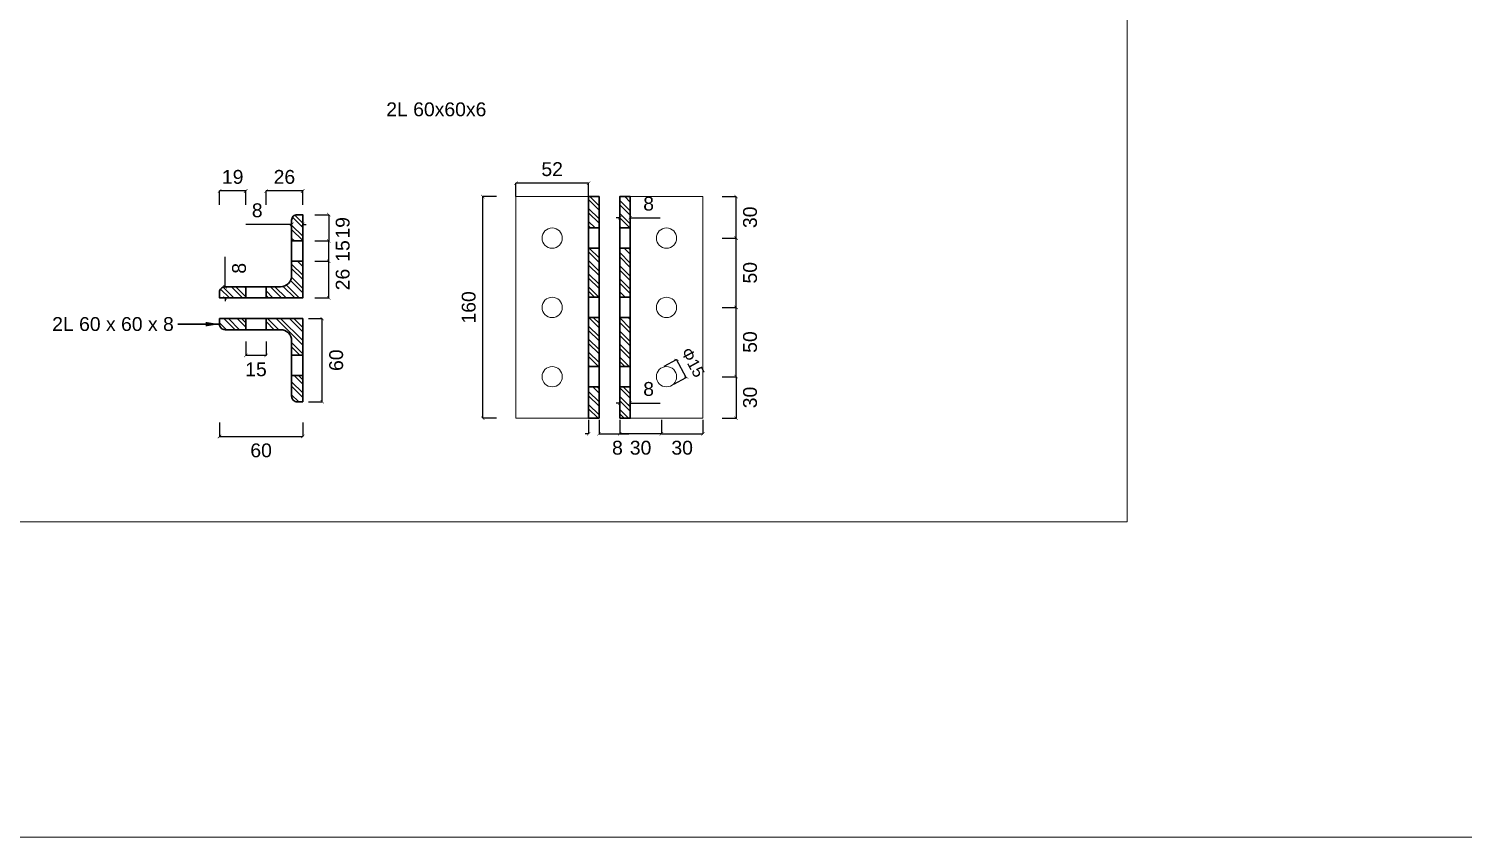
# Model space of a CAD drawing. Header units: millimetres. Extents: x 1415 to 3549, y 2194 to 4677.
# Drawn here: x 1784.162 to 1785.198, y 2311.981 to 2312.565 of the extents above; entities that cross this region are included whole.
import ezdxf
from ezdxf import colors
from ezdxf.entities.mleader import LeaderData, LeaderLine
from ezdxf.math import Vec2, Vec3

# ---------------------------------------------------------------- set-up
doc = ezdxf.new("R2010")
doc.units = ezdxf.units.MM
doc.linetypes.add('DASHDOT', pattern=[1, 0.5, -0.25, 0, -0.25])
doc.layers.get('0').update_dxf_attribs({"plot": 0})
for name, color, linetype, lineweight in [('giunti', 7, 'Continuous', 15), ('Layer3', 7, 'Continuous', 15), ('Layer4', 7, 'Continuous', 15), ('quote', 252, 'Continuous', 5), ('sezionato particolari', 7, 'Continuous', 30)]:
    doc.layers.add(name, color=color, linetype=linetype, lineweight=lineweight)
doc.layers.add('retini', color=7, linetype='DASHDOT', lineweight=9, true_color=0x636466)
doc.styles.get("Standard").update_dxf_attribs({"font": 'arial.ttf'})
doc.dimstyles.new('quote acciaio', dxfattribs={"dimtxt": 0.01, "dimasz": 0.0025, "dimexe": 0, "dimexo": 0, "dimgap": 0.005, "dimtad": 2, "dimdec": 0, "dimlfac": 1000, "dimzin": 0, "dimdsep": 46, "dimtxsty": 'Standard', "dimblk": 'ARCHTICK', "dimcen": 0, "dimclre": 252, "dimadec": 0, "dimazin": 0, "dimtfac": 1, "dimtdec": 0, "dimtofl": 0, "dimtmove": 0, "dimatfit": 3, "dimfxl": 0.01, "dimfxlon": 1, "dimtolj": 1, "dimtzin": 0, "dimarcsym": 0})
pattern_1 = [(135, (0, 0), (-0.004714634464, -0.004714634464), []), (135, (2e-19, 0.003143), (-0.004714634464, -0.004714634464), [])]

# ---------------------------------------------------------------- blocks, each defined once
blk = doc.blocks.new('_ArchTick')
at = {"color": 0, "linetype": 'ByBlock', "const_width": 0.15}
blk.add_lwpolyline([(-0.5, -0.5), (0.5, 0.5)], dxfattribs=at)
blk = doc.blocks.new('*D702')
at = {"layer": 'Defpoints', "color": 0, "transparency": 16777216}
for p in [(1784.6489, 2312.3138), (1784.6361, 2312.2838), (1784.6728, 2312.2838)]:
    blk.add_point(p, dxfattribs=at)
at = {"layer": 'quote', "color": 252, "lineweight": -2, "transparency": 16777216}
for p, q in [((1784.6628, 2312.3138), (1784.6728, 2312.3138)), ((1784.6628, 2312.2838), (1784.6728, 2312.2838))]:
    blk.add_line(p, q, dxfattribs=at)
at = {"layer": 'quote', "color": 0, "linetype": 'Continuous', "lineweight": -2, "transparency": 16777216}
blk.add_line((1784.6728, 2312.3138), (1784.6728, 2312.2838), dxfattribs=at)
at = {"layer": 'quote', "color": 0, "lineweight": -2, "transparency": 16777216, "xscale": 0.0025, "yscale": 0.0025, "zscale": 0.0025}
for p, rotation in [((1784.6728, 2312.3138), 90), ((1784.6728, 2312.2838), 270)]:
    blk.add_blockref('_ArchTick', p, dxfattribs=dict(at, rotation=rotation))
at = {"layer": 'quote', "color": 0, "transparency": 16777216, "insert": (1784.6829, 2312.2988), "char_height": 0.01, "attachment_point": 5, "rotation": 90}
blk.add_mtext('\\A1;30', dxfattribs=at)
blk = doc.blocks.new('*D703')
at = {"layer": 'Defpoints', "color": 0, "transparency": 16777216}
for p in [(1784.6489, 2312.3638), (1784.6728, 2312.3638), (1784.6489, 2312.3138)]:
    blk.add_point(p, dxfattribs=at)
at = {"layer": 'quote', "color": 252, "lineweight": -2, "transparency": 16777216}
for p, q in [((1784.6628, 2312.3638), (1784.6728, 2312.3638)), ((1784.6628, 2312.3138), (1784.6728, 2312.3138))]:
    blk.add_line(p, q, dxfattribs=at)
at = {"layer": 'quote', "color": 0, "linetype": 'Continuous', "lineweight": -2, "transparency": 16777216}
blk.add_line((1784.6728, 2312.3138), (1784.6728, 2312.3638), dxfattribs=at)
at = {"layer": 'quote', "color": 0, "lineweight": -2, "transparency": 16777216, "xscale": 0.0025, "yscale": 0.0025, "zscale": 0.0025}
for p, rotation in [((1784.6728, 2312.3638), 90), ((1784.6728, 2312.3138), 270)]:
    blk.add_blockref('_ArchTick', p, dxfattribs=dict(at, rotation=rotation))
at = {"layer": 'quote', "color": 0, "transparency": 16777216, "insert": (1784.6829, 2312.3388), "char_height": 0.01, "attachment_point": 5, "rotation": 90}
blk.add_mtext('\\A1;50', dxfattribs=at)
blk = doc.blocks.new('*D704')
at = {"layer": 'Defpoints', "color": 0, "transparency": 16777216}
for p in [(1784.6489, 2312.4138), (1784.6728, 2312.4138), (1784.6489, 2312.3638)]:
    blk.add_point(p, dxfattribs=at)
at = {"layer": 'quote', "color": 252, "lineweight": -2, "transparency": 16777216}
for p, q in [((1784.6628, 2312.4138), (1784.6728, 2312.4138)), ((1784.6628, 2312.3638), (1784.6728, 2312.3638))]:
    blk.add_line(p, q, dxfattribs=at)
at = {"layer": 'quote', "color": 0, "linetype": 'Continuous', "lineweight": -2, "transparency": 16777216}
blk.add_line((1784.6728, 2312.3638), (1784.6728, 2312.4138), dxfattribs=at)
at = {"layer": 'quote', "color": 0, "lineweight": -2, "transparency": 16777216, "xscale": 0.0025, "yscale": 0.0025, "zscale": 0.0025}
for p, rotation in [((1784.6728, 2312.4138), 90), ((1784.6728, 2312.3638), 270)]:
    blk.add_blockref('_ArchTick', p, dxfattribs=dict(at, rotation=rotation))
at = {"layer": 'quote', "color": 0, "transparency": 16777216, "insert": (1784.6829, 2312.3888), "char_height": 0.01, "attachment_point": 5, "rotation": 90}
blk.add_mtext('\\A1;50', dxfattribs=at)
blk = doc.blocks.new('*D705')
at = {"layer": 'Defpoints', "color": 0, "transparency": 16777216}
for p in [(1784.6489, 2312.4438), (1784.6728, 2312.4438), (1784.6489, 2312.4138)]:
    blk.add_point(p, dxfattribs=at)
at = {"layer": 'quote', "color": 252, "lineweight": -2, "transparency": 16777216}
for p, q in [((1784.6628, 2312.4438), (1784.6728, 2312.4438)), ((1784.6628, 2312.4138), (1784.6728, 2312.4138))]:
    blk.add_line(p, q, dxfattribs=at)
at = {"layer": 'quote', "color": 0, "linetype": 'Continuous', "lineweight": -2, "transparency": 16777216}
blk.add_line((1784.6728, 2312.4138), (1784.6728, 2312.4438), dxfattribs=at)
at = {"layer": 'quote', "color": 0, "lineweight": -2, "transparency": 16777216, "xscale": 0.0025, "yscale": 0.0025, "zscale": 0.0025}
for p, rotation in [((1784.6728, 2312.4438), 90), ((1784.6728, 2312.4138), 270)]:
    blk.add_blockref('_ArchTick', p, dxfattribs=dict(at, rotation=rotation))
at = {"layer": 'quote', "color": 0, "transparency": 16777216, "insert": (1784.6829, 2312.4288), "char_height": 0.01, "attachment_point": 5, "rotation": 90}
blk.add_mtext('\\A1;30', dxfattribs=at)
blk = doc.blocks.new('*D706')
at = {"layer": 'Defpoints', "color": 0, "transparency": 16777216}
for p in [(1784.5889, 2312.4138), (1784.6189, 2312.4138), (1784.5889, 2312.2726)]:
    blk.add_point(p, dxfattribs=at)
at = {"layer": 'quote', "color": 252, "lineweight": -2, "transparency": 16777216}
for p, q in [((1784.5889, 2312.2826), (1784.5889, 2312.2726)), ((1784.6189, 2312.2826), (1784.6189, 2312.2726))]:
    blk.add_line(p, q, dxfattribs=at)
at = {"layer": 'quote', "color": 0, "linetype": 'Continuous', "lineweight": -2, "transparency": 16777216}
blk.add_line((1784.6189, 2312.2726), (1784.5889, 2312.2726), dxfattribs=at)
at = {"layer": 'quote', "color": 0, "lineweight": -2, "transparency": 16777216, "xscale": 0.0025, "yscale": 0.0025, "zscale": 0.0025, "rotation": 180}
blk.add_blockref('_ArchTick', (1784.5889, 2312.2726), dxfattribs=at)
at = {"layer": 'quote', "color": 0, "lineweight": -2, "transparency": 16777216, "xscale": 0.0025, "yscale": 0.0025, "zscale": 0.0025}
blk.add_blockref('_ArchTick', (1784.6189, 2312.2726), dxfattribs=at)
at = {"layer": 'quote', "color": 0, "transparency": 16777216, "insert": (1784.6039, 2312.2625), "char_height": 0.01, "attachment_point": 5}
blk.add_mtext('\\A1;30', dxfattribs=at)
blk = doc.blocks.new('*D707')
at = {"layer": 'Defpoints', "color": 0, "transparency": 16777216}
for p in [(1784.6189, 2312.4438), (1784.6489, 2312.4438), (1784.6489, 2312.2726)]:
    blk.add_point(p, dxfattribs=at)
at = {"layer": 'quote', "color": 252, "lineweight": -2, "transparency": 16777216}
for p, q in [((1784.6189, 2312.2826), (1784.6189, 2312.2726)), ((1784.6489, 2312.2826), (1784.6489, 2312.2726))]:
    blk.add_line(p, q, dxfattribs=at)
at = {"layer": 'quote', "color": 0, "linetype": 'Continuous', "lineweight": -2, "transparency": 16777216}
blk.add_line((1784.6189, 2312.2726), (1784.6489, 2312.2726), dxfattribs=at)
at = {"layer": 'quote', "color": 0, "lineweight": -2, "transparency": 16777216, "xscale": 0.0025, "yscale": 0.0025, "zscale": 0.0025, "rotation": 180}
blk.add_blockref('_ArchTick', (1784.6189, 2312.2726), dxfattribs=at)
at = {"layer": 'quote', "color": 0, "lineweight": -2, "transparency": 16777216, "xscale": 0.0025, "yscale": 0.0025, "zscale": 0.0025}
blk.add_blockref('_ArchTick', (1784.6489, 2312.2726), dxfattribs=at)
at = {"layer": 'quote', "color": 0, "transparency": 16777216, "insert": (1784.6339, 2312.2625), "char_height": 0.01, "attachment_point": 5}
blk.add_mtext('\\A1;30', dxfattribs=at)
blk = doc.blocks.new('*D716')
at = {"layer": 'Defpoints', "color": 0, "transparency": 16777216}
for p in [(1784.5964, 2312.2948), (1784.5889, 2312.2838), (1784.5964, 2312.2838)]:
    blk.add_point(p, dxfattribs=at)
at = {"layer": 'quote', "color": 0, "linetype": 'Continuous', "lineweight": -2, "transparency": 16777216}
for p, q in [((1784.5889, 2312.2948), (1784.5864, 2312.2948)), ((1784.5964, 2312.2948), (1784.618, 2312.2948))]:
    blk.add_line(p, q, dxfattribs=at)
at = {"layer": 'quote', "color": 252, "lineweight": -2, "transparency": 16777216}
for p, q in [((1784.5889, 2312.2848), (1784.5889, 2312.2948)), ((1784.5964, 2312.2848), (1784.5964, 2312.2948))]:
    blk.add_line(p, q, dxfattribs=at)
at = {"layer": 'quote', "color": 0, "lineweight": -2, "transparency": 16777216, "xscale": 0.0025, "yscale": 0.0025, "zscale": 0.0025}
blk.add_blockref('_ArchTick', (1784.5889, 2312.2948), dxfattribs=at)
at = {"layer": 'quote', "color": 0, "lineweight": -2, "transparency": 16777216, "xscale": 0.0025, "yscale": 0.0025, "zscale": 0.0025, "rotation": 180}
blk.add_blockref('_ArchTick', (1784.5964, 2312.2948), dxfattribs=at)
at = {"layer": 'quote', "color": 0, "transparency": 16777216, "insert": (1784.6097, 2312.3049), "char_height": 0.01, "attachment_point": 5}
blk.add_mtext('\\A1;8', dxfattribs=at)
blk = doc.blocks.new('*D708')
at = {"layer": 'Defpoints', "color": 0, "transparency": 16777216}
for p in [(1784.6298, 2312.3261), (1784.6191, 2312.3203), (1784.6261, 2312.3074)]:
    blk.add_point(p, dxfattribs=at)
at = {"layer": 'quote', "color": 252, "lineweight": -2, "transparency": 16777216}
for p, q in [((1784.621, 2312.3213), (1784.6298, 2312.3261)), ((1784.628, 2312.3084), (1784.6368, 2312.3132))]:
    blk.add_line(p, q, dxfattribs=at)
at = {"layer": 'quote', "color": 0, "linetype": 'Continuous', "lineweight": -2, "transparency": 16777216}
blk.add_line((1784.6368, 2312.3132), (1784.6298, 2312.3261), dxfattribs=at)
at = {"layer": 'quote', "color": 0, "lineweight": -2, "transparency": 16777216, "xscale": 0.0025, "yscale": 0.0025, "zscale": 0.0025}
for p, rotation in [((1784.6298, 2312.3261), 118.551505204819), ((1784.6368, 2312.3132), 298.551505204819)]:
    blk.add_blockref('_ArchTick', p, dxfattribs=dict(at, rotation=rotation))
at = {"layer": 'quote', "color": 0, "transparency": 16777216, "insert": (1784.6416, 2312.3241), "char_height": 0.01, "attachment_point": 5, "rotation": 298.5515}
blk.add_mtext('\\A1;{\\H0.83333x;Φ15}', dxfattribs=at)
blk = doc.blocks.new('*D709')
at = {"layer": 'Defpoints', "color": 0, "transparency": 16777216}
for p in [(1784.49, 2312.4438), (1784.5139, 2312.4438), (1784.5139, 2312.2838)]:
    blk.add_point(p, dxfattribs=at)
at = {"layer": 'quote', "color": 252, "lineweight": -2, "transparency": 16777216}
for p, q in [((1784.5, 2312.4438), (1784.49, 2312.4438)), ((1784.5, 2312.2838), (1784.49, 2312.2838))]:
    blk.add_line(p, q, dxfattribs=at)
at = {"layer": 'quote', "color": 0, "linetype": 'Continuous', "lineweight": -2, "transparency": 16777216}
blk.add_line((1784.49, 2312.2838), (1784.49, 2312.4438), dxfattribs=at)
at = {"layer": 'quote', "color": 0, "lineweight": -2, "transparency": 16777216, "xscale": 0.0025, "yscale": 0.0025, "zscale": 0.0025}
for p, rotation in [((1784.49, 2312.4438), 90), ((1784.49, 2312.2838), 270)]:
    blk.add_blockref('_ArchTick', p, dxfattribs=dict(at, rotation=rotation))
at = {"layer": 'quote', "color": 0, "transparency": 16777216, "insert": (1784.4799, 2312.3638), "char_height": 0.01, "attachment_point": 5, "rotation": 90}
blk.add_mtext('\\A1;160', dxfattribs=at)
blk = doc.blocks.new('*D710')
at = {"layer": 'Defpoints', "color": 0, "transparency": 16777216}
for p in [(1784.5964, 2312.4285), (1784.5889, 2312.4138), (1784.5964, 2312.4138)]:
    blk.add_point(p, dxfattribs=at)
at = {"layer": 'quote', "color": 0, "linetype": 'Continuous', "lineweight": -2, "transparency": 16777216}
for p, q in [((1784.5889, 2312.4285), (1784.5864, 2312.4285)), ((1784.5964, 2312.4285), (1784.618, 2312.4285))]:
    blk.add_line(p, q, dxfattribs=at)
at = {"layer": 'quote', "color": 252, "lineweight": -2, "transparency": 16777216}
for p, q in [((1784.5889, 2312.4185), (1784.5889, 2312.4285)), ((1784.5964, 2312.4185), (1784.5964, 2312.4285))]:
    blk.add_line(p, q, dxfattribs=at)
at = {"layer": 'quote', "color": 0, "lineweight": -2, "transparency": 16777216, "xscale": 0.0025, "yscale": 0.0025, "zscale": 0.0025}
blk.add_blockref('_ArchTick', (1784.5889, 2312.4285), dxfattribs=at)
at = {"layer": 'quote', "color": 0, "lineweight": -2, "transparency": 16777216, "xscale": 0.0025, "yscale": 0.0025, "zscale": 0.0025, "rotation": 180}
blk.add_blockref('_ArchTick', (1784.5964, 2312.4285), dxfattribs=at)
at = {"layer": 'quote', "color": 0, "transparency": 16777216, "insert": (1784.6097, 2312.4386), "char_height": 0.01, "attachment_point": 5}
blk.add_mtext('\\A1;8', dxfattribs=at)
blk = doc.blocks.new('*D711')
at = {"layer": 'Defpoints', "color": 0, "transparency": 16777216}
for p in [(1784.5139, 2312.4534), (1784.5139, 2312.4438), (1784.5664, 2312.4438)]:
    blk.add_point(p, dxfattribs=at)
at = {"layer": 'quote', "color": 252, "lineweight": -2, "transparency": 16777216}
for p, q in [((1784.5139, 2312.4438), (1784.5139, 2312.4534)), ((1784.5664, 2312.4438), (1784.5664, 2312.4534))]:
    blk.add_line(p, q, dxfattribs=at)
at = {"layer": 'quote', "color": 0, "linetype": 'Continuous', "lineweight": -2, "transparency": 16777216}
blk.add_line((1784.5664, 2312.4534), (1784.5139, 2312.4534), dxfattribs=at)
at = {"layer": 'quote', "color": 0, "lineweight": -2, "transparency": 16777216, "xscale": 0.0025, "yscale": 0.0025, "zscale": 0.0025, "rotation": 180}
blk.add_blockref('_ArchTick', (1784.5139, 2312.4534), dxfattribs=at)
at = {"layer": 'quote', "color": 0, "lineweight": -2, "transparency": 16777216, "xscale": 0.0025, "yscale": 0.0025, "zscale": 0.0025}
blk.add_blockref('_ArchTick', (1784.5664, 2312.4534), dxfattribs=at)
at = {"layer": 'quote', "color": 0, "transparency": 16777216, "insert": (1784.5401, 2312.4635), "char_height": 0.01, "attachment_point": 5}
blk.add_mtext('\\A1;52', dxfattribs=at)
blk = doc.blocks.new('*D717')
at = {"layer": 'Defpoints', "color": 0, "transparency": 16777216}
for p in [(1784.5664, 2312.2838), (1784.5739, 2312.2838), (1784.5739, 2312.2726)]:
    blk.add_point(p, dxfattribs=at)
at = {"layer": 'quote', "color": 252, "lineweight": -2, "transparency": 16777216}
for p, q in [((1784.5664, 2312.2826), (1784.5664, 2312.2726)), ((1784.5739, 2312.2826), (1784.5739, 2312.2726))]:
    blk.add_line(p, q, dxfattribs=at)
at = {"layer": 'quote', "color": 0, "linetype": 'Continuous', "lineweight": -2, "transparency": 16777216}
for p, q in [((1784.5664, 2312.2726), (1784.5639, 2312.2726)), ((1784.5739, 2312.2726), (1784.5955, 2312.2726))]:
    blk.add_line(p, q, dxfattribs=at)
at = {"layer": 'quote', "color": 0, "lineweight": -2, "transparency": 16777216, "xscale": 0.0025, "yscale": 0.0025, "zscale": 0.0025}
blk.add_blockref('_ArchTick', (1784.5664, 2312.2726), dxfattribs=at)
at = {"layer": 'quote', "color": 0, "lineweight": -2, "transparency": 16777216, "xscale": 0.0025, "yscale": 0.0025, "zscale": 0.0025, "rotation": 180}
blk.add_blockref('_ArchTick', (1784.5739, 2312.2726), dxfattribs=at)
at = {"layer": 'quote', "color": 0, "transparency": 16777216, "insert": (1784.5872, 2312.2625), "char_height": 0.01, "attachment_point": 5}
blk.add_mtext('\\A1;8', dxfattribs=at)
blk = doc.blocks.new('*D718')
at = {"layer": 'Defpoints', "color": 0, "transparency": 16777216}
for p in [(1784.3521, 2312.4237), (1784.3521, 2312.4207), (1784.3601, 2312.4007)]:
    blk.add_point(p, dxfattribs=at)
at = {"layer": 'quote', "color": 0, "linetype": 'Continuous', "lineweight": -2, "transparency": 16777216}
for p, q in [((1784.3521, 2312.4237), (1784.319, 2312.4237)), ((1784.3601, 2312.4237), (1784.3626, 2312.4237))]:
    blk.add_line(p, q, dxfattribs=at)
at = {"layer": 'quote', "color": 252, "lineweight": -2, "transparency": 16777216}
for p, q in [((1784.3521, 2312.4207), (1784.3521, 2312.4237)), ((1784.3601, 2312.4137), (1784.3601, 2312.4237))]:
    blk.add_line(p, q, dxfattribs=at)
at = {"layer": 'quote', "color": 0, "lineweight": -2, "transparency": 16777216, "xscale": 0.0025, "yscale": 0.0025, "zscale": 0.0025}
blk.add_blockref('_ArchTick', (1784.3521, 2312.4237), dxfattribs=at)
at = {"layer": 'quote', "color": 0, "lineweight": -2, "transparency": 16777216, "xscale": 0.0025, "yscale": 0.0025, "zscale": 0.0025, "rotation": 180}
blk.add_blockref('_ArchTick', (1784.3601, 2312.4237), dxfattribs=at)
at = {"layer": 'quote', "color": 0, "transparency": 16777216, "insert": (1784.3273, 2312.4338), "char_height": 0.01, "attachment_point": 5}
blk.add_mtext('\\A1;8', dxfattribs=at)
blk = doc.blocks.new('*D719')
at = {"layer": 'Defpoints', "color": 0, "transparency": 16777216}
for p in [(1784.3001, 2312.3557), (1784.3601, 2312.2957), (1784.3601, 2312.2707)]:
    blk.add_point(p, dxfattribs=at)
at = {"layer": 'quote', "color": 252, "lineweight": -2, "transparency": 16777216}
for p, q in [((1784.3001, 2312.2807), (1784.3001, 2312.2707)), ((1784.3601, 2312.2807), (1784.3601, 2312.2707))]:
    blk.add_line(p, q, dxfattribs=at)
at = {"layer": 'quote', "color": 0, "linetype": 'Continuous', "lineweight": -2, "transparency": 16777216}
blk.add_line((1784.3001, 2312.2707), (1784.3601, 2312.2707), dxfattribs=at)
at = {"layer": 'quote', "color": 0, "lineweight": -2, "transparency": 16777216, "xscale": 0.0025, "yscale": 0.0025, "zscale": 0.0025, "rotation": 180}
blk.add_blockref('_ArchTick', (1784.3001, 2312.2707), dxfattribs=at)
at = {"layer": 'quote', "color": 0, "lineweight": -2, "transparency": 16777216, "xscale": 0.0025, "yscale": 0.0025, "zscale": 0.0025}
blk.add_blockref('_ArchTick', (1784.3601, 2312.2707), dxfattribs=at)
at = {"layer": 'quote', "color": 0, "transparency": 16777216, "insert": (1784.3301, 2312.2606), "char_height": 0.01, "attachment_point": 5}
blk.add_mtext('\\A1;60', dxfattribs=at)
blk = doc.blocks.new('*D712')
at = {"layer": 'Defpoints', "color": 0, "transparency": 16777216}
for p in [(1784.3601, 2312.3557), (1784.3742, 2312.3557), (1784.3601, 2312.2957)]:
    blk.add_point(p, dxfattribs=at)
at = {"layer": 'quote', "color": 252, "lineweight": -2, "transparency": 16777216}
for p, q in [((1784.3642, 2312.3557), (1784.3742, 2312.3557)), ((1784.3642, 2312.2957), (1784.3742, 2312.2957))]:
    blk.add_line(p, q, dxfattribs=at)
at = {"layer": 'quote', "color": 0, "linetype": 'Continuous', "lineweight": -2, "transparency": 16777216}
blk.add_line((1784.3742, 2312.2957), (1784.3742, 2312.3557), dxfattribs=at)
at = {"layer": 'quote', "color": 0, "lineweight": -2, "transparency": 16777216, "xscale": 0.0025, "yscale": 0.0025, "zscale": 0.0025}
for p, rotation in [((1784.3742, 2312.3557), 90), ((1784.3742, 2312.2957), 270)]:
    blk.add_blockref('_ArchTick', p, dxfattribs=dict(at, rotation=rotation))
at = {"layer": 'quote', "color": 0, "transparency": 16777216, "insert": (1784.3843, 2312.3257), "char_height": 0.01, "attachment_point": 5, "rotation": 90}
blk.add_mtext('\\A1;60', dxfattribs=at)
blk = doc.blocks.new('*D720')
at = {"layer": 'Defpoints', "color": 0, "transparency": 16777216}
for p in [(1784.3041, 2312.3787), (1784.3041, 2312.3787), (1784.3001, 2312.3707)]:
    blk.add_point(p, dxfattribs=at)
at = {"layer": 'quote', "color": 0, "linetype": 'Continuous', "lineweight": -2, "transparency": 16777216}
for p, q in [((1784.3041, 2312.3787), (1784.3041, 2312.4003)), ((1784.3041, 2312.3707), (1784.3041, 2312.3682))]:
    blk.add_line(p, q, dxfattribs=at)
at = {"layer": 'quote', "color": 252, "lineweight": -2, "transparency": 16777216}
blk.add_line((1784.3001, 2312.3707), (1784.3041, 2312.3707), dxfattribs=at)
at = {"layer": 'quote', "color": 0, "lineweight": -2, "transparency": 16777216, "xscale": 0.0025, "yscale": 0.0025, "zscale": 0.0025}
for p, rotation in [((1784.3041, 2312.3787), 270), ((1784.3041, 2312.3707), 90)]:
    blk.add_blockref('_ArchTick', p, dxfattribs=dict(at, rotation=rotation))
at = {"layer": 'quote', "color": 0, "transparency": 16777216, "insert": (1784.3142, 2312.392), "char_height": 0.01, "attachment_point": 5, "rotation": 90}
blk.add_mtext('\\A1;8', dxfattribs=at)
blk = doc.blocks.new('*D713')
at = {"layer": 'Defpoints', "color": 0, "transparency": 16777216}
for p in [(1784.367, 2312.3971), (1784.3789, 2312.3971), (1784.3601, 2312.3707)]:
    blk.add_point(p, dxfattribs=at)
at = {"layer": 'quote', "color": 252, "lineweight": -2, "transparency": 16777216}
for p, q in [((1784.3689, 2312.3971), (1784.3789, 2312.3971)), ((1784.3689, 2312.3707), (1784.3789, 2312.3707))]:
    blk.add_line(p, q, dxfattribs=at)
at = {"layer": 'quote', "color": 0, "linetype": 'Continuous', "lineweight": -2, "transparency": 16777216}
blk.add_line((1784.3789, 2312.3707), (1784.3789, 2312.3971), dxfattribs=at)
at = {"layer": 'quote', "color": 0, "lineweight": -2, "transparency": 16777216, "xscale": 0.0025, "yscale": 0.0025, "zscale": 0.0025}
for p, rotation in [((1784.3789, 2312.3971), 90), ((1784.3789, 2312.3707), 270)]:
    blk.add_blockref('_ArchTick', p, dxfattribs=dict(at, rotation=rotation))
at = {"layer": 'quote', "color": 0, "transparency": 16777216, "insert": (1784.389, 2312.3839), "char_height": 0.01, "attachment_point": 5, "rotation": 90}
blk.add_mtext('\\A1;26', dxfattribs=at)
blk = doc.blocks.new('*D714')
at = {"layer": 'Defpoints', "color": 0, "transparency": 16777216}
for p in [(1784.3601, 2312.4307), (1784.367, 2312.4118), (1784.3789, 2312.4118)]:
    blk.add_point(p, dxfattribs=at)
at = {"layer": 'quote', "color": 252, "lineweight": -2, "transparency": 16777216}
for p, q in [((1784.3689, 2312.4307), (1784.3789, 2312.4307)), ((1784.3689, 2312.4118), (1784.3789, 2312.4118))]:
    blk.add_line(p, q, dxfattribs=at)
at = {"layer": 'quote', "color": 0, "linetype": 'Continuous', "lineweight": -2, "transparency": 16777216}
blk.add_line((1784.3789, 2312.4307), (1784.3789, 2312.4118), dxfattribs=at)
at = {"layer": 'quote', "color": 0, "lineweight": -2, "transparency": 16777216, "xscale": 0.0025, "yscale": 0.0025, "zscale": 0.0025}
for p, rotation in [((1784.3789, 2312.4307), 90), ((1784.3789, 2312.4118), 270)]:
    blk.add_blockref('_ArchTick', p, dxfattribs=dict(at, rotation=rotation))
at = {"layer": 'quote', "color": 0, "transparency": 16777216, "insert": (1784.389, 2312.4212), "char_height": 0.01, "attachment_point": 5, "rotation": 90}
blk.add_mtext('\\A1;19', dxfattribs=at)
blk = doc.blocks.new('*D715')
at = {"layer": 'Defpoints', "color": 0, "transparency": 16777216}
for p in [(1784.3601, 2312.4118), (1784.3789, 2312.4118), (1784.3601, 2312.3971)]:
    blk.add_point(p, dxfattribs=at)
at = {"layer": 'quote', "color": 252, "lineweight": -2, "transparency": 16777216}
for p, q in [((1784.3689, 2312.4118), (1784.3789, 2312.4118)), ((1784.3689, 2312.3971), (1784.3789, 2312.3971))]:
    blk.add_line(p, q, dxfattribs=at)
at = {"layer": 'quote', "color": 0, "linetype": 'Continuous', "lineweight": -2, "transparency": 16777216}
blk.add_line((1784.3789, 2312.3971), (1784.3789, 2312.4118), dxfattribs=at)
at = {"layer": 'quote', "color": 0, "lineweight": -2, "transparency": 16777216, "xscale": 0.0025, "yscale": 0.0025, "zscale": 0.0025}
for p, rotation in [((1784.3789, 2312.4118), 90), ((1784.3789, 2312.3971), 270)]:
    blk.add_blockref('_ArchTick', p, dxfattribs=dict(at, rotation=rotation))
at = {"layer": 'quote', "color": 0, "transparency": 16777216, "insert": (1784.389, 2312.4045), "char_height": 0.01, "attachment_point": 5, "rotation": 90}
blk.add_mtext('\\A1;15', dxfattribs=at)
blk = doc.blocks.new('*D721')
at = {"layer": 'Defpoints', "color": 0, "transparency": 16777216}
for p in [(1784.3337, 2312.4478), (1784.3337, 2312.3707), (1784.3601, 2312.3707)]:
    blk.add_point(p, dxfattribs=at)
at = {"layer": 'quote', "color": 252, "lineweight": -2, "transparency": 16777216}
for p, q in [((1784.3337, 2312.4378), (1784.3337, 2312.4478)), ((1784.3601, 2312.4378), (1784.3601, 2312.4478))]:
    blk.add_line(p, q, dxfattribs=at)
at = {"layer": 'quote', "color": 0, "linetype": 'Continuous', "lineweight": -2, "transparency": 16777216}
blk.add_line((1784.3601, 2312.4478), (1784.3337, 2312.4478), dxfattribs=at)
at = {"layer": 'quote', "color": 0, "lineweight": -2, "transparency": 16777216, "xscale": 0.0025, "yscale": 0.0025, "zscale": 0.0025, "rotation": 180}
blk.add_blockref('_ArchTick', (1784.3337, 2312.4478), dxfattribs=at)
at = {"layer": 'quote', "color": 0, "lineweight": -2, "transparency": 16777216, "xscale": 0.0025, "yscale": 0.0025, "zscale": 0.0025}
blk.add_blockref('_ArchTick', (1784.3601, 2312.4478), dxfattribs=at)
at = {"layer": 'quote', "color": 0, "transparency": 16777216, "insert": (1784.3469, 2312.4579), "char_height": 0.01, "attachment_point": 5}
blk.add_mtext('\\A1;26', dxfattribs=at)
blk = doc.blocks.new('*D722')
at = {"layer": 'Defpoints', "color": 0, "transparency": 16777216}
for p in [(1784.319, 2312.3787), (1784.3337, 2312.3787), (1784.319, 2312.3292)]:
    blk.add_point(p, dxfattribs=at)
at = {"layer": 'quote', "color": 252, "lineweight": -2, "transparency": 16777216}
for p, q in [((1784.319, 2312.3392), (1784.319, 2312.3292)), ((1784.3337, 2312.3392), (1784.3337, 2312.3292))]:
    blk.add_line(p, q, dxfattribs=at)
at = {"layer": 'quote', "color": 0, "linetype": 'Continuous', "lineweight": -2, "transparency": 16777216}
blk.add_line((1784.3337, 2312.3292), (1784.319, 2312.3292), dxfattribs=at)
at = {"layer": 'quote', "color": 0, "lineweight": -2, "transparency": 16777216, "xscale": 0.0025, "yscale": 0.0025, "zscale": 0.0025, "rotation": 180}
blk.add_blockref('_ArchTick', (1784.319, 2312.3292), dxfattribs=at)
at = {"layer": 'quote', "color": 0, "lineweight": -2, "transparency": 16777216, "xscale": 0.0025, "yscale": 0.0025, "zscale": 0.0025}
blk.add_blockref('_ArchTick', (1784.3337, 2312.3292), dxfattribs=at)
at = {"layer": 'quote', "color": 0, "transparency": 16777216, "insert": (1784.3264, 2312.3191), "char_height": 0.01, "attachment_point": 5}
blk.add_mtext('\\A1;15', dxfattribs=at)
blk = doc.blocks.new('*D723')
at = {"layer": 'Defpoints', "color": 0, "transparency": 16777216}
for p in [(1784.3001, 2312.4478), (1784.3001, 2312.3707), (1784.319, 2312.3707)]:
    blk.add_point(p, dxfattribs=at)
at = {"layer": 'quote', "color": 252, "lineweight": -2, "transparency": 16777216}
for p, q in [((1784.3001, 2312.4378), (1784.3001, 2312.4478)), ((1784.319, 2312.4378), (1784.319, 2312.4478))]:
    blk.add_line(p, q, dxfattribs=at)
at = {"layer": 'quote', "color": 0, "linetype": 'Continuous', "lineweight": -2, "transparency": 16777216}
blk.add_line((1784.319, 2312.4478), (1784.3001, 2312.4478), dxfattribs=at)
at = {"layer": 'quote', "color": 0, "lineweight": -2, "transparency": 16777216, "xscale": 0.0025, "yscale": 0.0025, "zscale": 0.0025, "rotation": 180}
blk.add_blockref('_ArchTick', (1784.3001, 2312.4478), dxfattribs=at)
at = {"layer": 'quote', "color": 0, "lineweight": -2, "transparency": 16777216, "xscale": 0.0025, "yscale": 0.0025, "zscale": 0.0025}
blk.add_blockref('_ArchTick', (1784.319, 2312.4478), dxfattribs=at)
at = {"layer": 'quote', "color": 0, "transparency": 16777216, "insert": (1784.3096, 2312.4579), "char_height": 0.01, "attachment_point": 5}
blk.add_mtext('\\A1;19', dxfattribs=at)

msp = doc.modelspace()

# ---------------------------------------------------------------- hatches: boundary and pattern name
at = {"layer": 'retini', "transparency": 33554687}
h = msp.add_hatch(dxfattribs=at)
h.set_pattern_fill('ANSI32', color=256, scale=0.0007, angle=90)
h.set_pattern_definition(pattern_1)
h.paths.add_polyline_path([(1784.3337, 2312.3557), (1784.3337, 2312.3477), (1784.3441, 2312.3477, -0.414214), (1784.3521, 2312.3397), (1784.3521, 2312.3293), (1784.3601, 2312.3293), (1784.3601, 2312.3557)])
h.paths.add_polyline_path([(1784.3601, 2312.3146), (1784.3521, 2312.3146), (1784.3521, 2312.2997, 1), (1784.3601, 2312.2997)])
h.paths.add_polyline_path([(1784.319, 2312.3557), (1784.3041, 2312.3557, 1), (1784.3041, 2312.3477), (1784.319, 2312.3477)])
h.paths.add_polyline_path([(1784.319, 2312.3787), (1784.3041, 2312.3787, 1), (1784.3041, 2312.3707), (1784.319, 2312.3707)], flags=17)
h.paths.add_polyline_path([(1784.3521, 2312.3971), (1784.3521, 2312.3867, -0.414214), (1784.3441, 2312.3787), (1784.3337, 2312.3787), (1784.3337, 2312.3707), (1784.3601, 2312.3707), (1784.3601, 2312.3971)], flags=17)
h.paths.add_polyline_path([(1784.3676, 2312.4227), (1784.3676, 2312.4354), (1784.347, 2312.4354), (1784.347, 2312.4227)], flags=9)
at = {"layer": 'retini', "true_color": 0x939598}
h = msp.add_hatch(dxfattribs=at)
h.set_pattern_fill('ANSI32', color=252, scale=0.0007, angle=90)
h.set_pattern_definition(pattern_1)
h.paths.add_polyline_path([(1784.3521, 2312.4118), (1784.3601, 2312.4118), (1784.3601, 2312.4307), (1784.3561, 2312.4307, 0.414214), (1784.3521, 2312.4267)])
h.paths.add_polyline_path([(1784.3209, 2312.4234), (1784.3337, 2312.4234), (1784.3337, 2312.4441), (1784.3209, 2312.4441)], flags=9)
at = {"layer": 'retini', "transparency": 33554687}
h = msp.add_hatch(dxfattribs=at)
h.set_pattern_fill('ANSI32', color=256, scale=0.0007, angle=90)
h.set_pattern_definition(pattern_1)
h.paths.add_polyline_path([(1784.5739, 2312.4438), (1784.5664, 2312.4438), (1784.5664, 2312.4212), (1784.5739, 2312.4212)])
h.paths.add_polyline_path([(1784.5664, 2312.3712), (1784.5739, 2312.3712), (1784.5739, 2312.4065), (1784.5664, 2312.4065)])
h.paths.add_polyline_path([(1784.5664, 2312.2838), (1784.5739, 2312.2838), (1784.5739, 2312.3065), (1784.5664, 2312.3065)])
h.paths.add_polyline_path([(1784.5739, 2312.3565), (1784.5664, 2312.3565), (1784.5664, 2312.3212), (1784.5739, 2312.3212)])
at = {"layer": 'retini', "true_color": 0x939598}
h = msp.add_hatch(dxfattribs=at)
h.set_pattern_fill('ANSI32', color=252, scale=0.0007, angle=90)
h.set_pattern_definition(pattern_1)
h.paths.add_polyline_path([(1784.5964, 2312.4438), (1784.5889, 2312.4438), (1784.5889, 2312.4212), (1784.5964, 2312.4212)])
at = {"layer": 'retini', "transparency": 33554687}
h = msp.add_hatch(dxfattribs=at)
h.set_pattern_fill('ANSI32', color=256, scale=0.0007, angle=90)
h.set_pattern_definition(pattern_1)
h.paths.add_polyline_path([(1784.5889, 2312.2838), (1784.5964, 2312.2838), (1784.5964, 2312.3065), (1784.5889, 2312.3065)])
h.paths.add_polyline_path([(1784.5964, 2312.3565), (1784.5889, 2312.3565), (1784.5889, 2312.3212), (1784.5964, 2312.3212)])
h.paths.add_polyline_path([(1784.5964, 2312.4065), (1784.5889, 2312.4065), (1784.5889, 2312.3712), (1784.5964, 2312.3712)])

# ---------------------------------------------------------------- linework, layer by layer
at = {"layer": 'giunti'}
for points in [[(1784.5139, 2312.4438), (1784.5664, 2312.4438), (1784.5664, 2312.2838), (1784.5139, 2312.2838)], [(1784.5964, 2312.4438), (1784.6489, 2312.4438), (1784.6489, 2312.2838), (1784.5964, 2312.2838)]]:
    msp.add_lwpolyline(points, close=True, dxfattribs=at)
for centre in [(1784.5401, 2312.4138), (1784.6226, 2312.4138), (1784.5401, 2312.3638), (1784.6226, 2312.3638), (1784.5401, 2312.3138), (1784.6226, 2312.3138)]:
    msp.add_circle(centre, 0.00733, dxfattribs=at)
at = {"layer": 'Layer3'}
for points in [[(1781.9116, 2314.1897), (1784.955, 2314.1897), (1784.955, 2312.2092), (1781.9116, 2312.2092)], [(1781.9116, 2313.1397), (1784.955, 2313.1397), (1784.955, 2312.2092), (1781.9116, 2312.2092)]]:
    msp.add_lwpolyline(points, close=True, dxfattribs=at)
msp.add_lwpolyline([(1781.9116, 2312.2092), (1784.8816, 2312.2092)], dxfattribs=at)
at = {"layer": 'Layer4'}
msp.add_lwpolyline([(1791.9107, 2314.4196), (1781.6951, 2314.4196), (1781.6951, 2311.9815), (1791.9107, 2311.9815)], close=True, dxfattribs=at)
at = {"layer": 'sezionato particolari'}
for points in [[(1784.5739, 2312.2838), (1784.5664, 2312.2838), (1784.5664, 2312.4438), (1784.5739, 2312.4438), (1784.5739, 2312.2838)], [(1784.5664, 2312.2838), (1784.5664, 2312.4438)], [(1784.5889, 2312.2838), (1784.5964, 2312.2838), (1784.5964, 2312.4438), (1784.5889, 2312.4438), (1784.5889, 2312.2838)], [(1784.5964, 2312.2838), (1784.5964, 2312.4438)], [(1784.5664, 2312.4212), (1784.5739, 2312.4212)], [(1784.5964, 2312.4212), (1784.5889, 2312.4212)], [(1784.3521, 2312.4118), (1784.3601, 2312.4118)], [(1784.5664, 2312.4065), (1784.5739, 2312.4065)], [(1784.5964, 2312.4065), (1784.5889, 2312.4065)], [(1784.3521, 2312.3971), (1784.3601, 2312.3971)], [(1784.319, 2312.3787), (1784.319, 2312.3707)], [(1784.3337, 2312.3787), (1784.3337, 2312.3707)], [(1784.5664, 2312.3712), (1784.5739, 2312.3712)], [(1784.5964, 2312.3712), (1784.5889, 2312.3712)], [(1784.319, 2312.3557), (1784.319, 2312.3477)], [(1784.3337, 2312.3557), (1784.3337, 2312.3477)], [(1784.5664, 2312.3565), (1784.5739, 2312.3565)], [(1784.5964, 2312.3565), (1784.5889, 2312.3565)], [(1784.3521, 2312.3293), (1784.3601, 2312.3293)], [(1784.5664, 2312.3212), (1784.5739, 2312.3212)], [(1784.5964, 2312.3212), (1784.5889, 2312.3212)], [(1784.3521, 2312.3146), (1784.3601, 2312.3146)], [(1784.5664, 2312.3065), (1784.5739, 2312.3065)], [(1784.5964, 2312.3065), (1784.5889, 2312.3065)]]:
    msp.add_lwpolyline(points, dxfattribs=at)
for points in [[(1784.3521, 2312.3867, -0.414214), (1784.3441, 2312.3787), (1784.3041, 2312.3787, 0.414214), (1784.3001, 2312.3747), (1784.3001, 2312.3707), (1784.3601, 2312.3707), (1784.3601, 2312.4307), (1784.3561, 2312.4307, 0.414214), (1784.3521, 2312.4267)], [(1784.3521, 2312.3397, 0.414214), (1784.3441, 2312.3477), (1784.3041, 2312.3477, -0.414214), (1784.3001, 2312.3517), (1784.3001, 2312.3557), (1784.3601, 2312.3557), (1784.3601, 2312.2957), (1784.3561, 2312.2957, -0.414214), (1784.3521, 2312.2997)]]:
    msp.add_lwpolyline(points, format="xyb", close=True, dxfattribs=at)

# ---------------------------------------------------------------- texts
at = {"layer": 'Layer4', "insert": (1784.4204, 2312.5117), "char_height": 0.01, "attachment_point": 1}
msp.add_mtext_dynamic_manual_height_columns('2L 60x60x6', width=40.648423, gutter_width=12.5, heights=[0], dxfattribs=at)

# ---------------------------------------------------------------- dimensions: what is measured, and where the dimension line sits
at = {"layer": 'quote'}
for base, p1, p2, angle, picture, middle in [((1784.5138855738, 2312.4533940447), (1784.5663855738, 2312.4438254295), (1784.5138855738, 2312.4438254295), 180, '*D711', (1784.5401355738, 2312.4634997745)), ((1784.3337, 2312.4478), (1784.3601, 2312.3707), (1784.3337, 2312.3707), 180, '*D721', (1784.3469, 2312.4579)), ((1784.49, 2312.4438), (1784.5139, 2312.2838), (1784.5139, 2312.4438), 90, '*D709', (1784.4799, 2312.3638)), ((1784.5963855738, 2312.4284505768), (1784.5888855738, 2312.4138254295), (1784.5963855738, 2312.4138254295), 180, '*D710', (1784.6096802532, 2312.4385563066)), ((1784.6728, 2312.4438), (1784.6489, 2312.4138), (1784.6489, 2312.4438), 90, '*D705', (1784.6829, 2312.4288)), ((1784.6728, 2312.4138), (1784.6489, 2312.3638), (1784.6489, 2312.4138), 90, '*D704', (1784.6829, 2312.3888)), ((1784.3041, 2312.3787), (1784.3001, 2312.3707), (1784.3041, 2312.3787), 90, '*D720', (1784.3142, 2312.392)), ((1784.3789, 2312.3971), (1784.3601, 2312.3707), (1784.367, 2312.3971), 90, '*D713', (1784.389, 2312.3839)), ((1784.6728, 2312.3638), (1784.6489, 2312.3138), (1784.6489, 2312.3638), 90, '*D703', (1784.6829, 2312.3388)), ((1784.3601, 2312.2707), (1784.3001, 2312.3557), (1784.3601, 2312.2957), 180, '*D719', (1784.3301, 2312.2606)), ((1784.6728, 2312.2838), (1784.6489, 2312.3138), (1784.6361, 2312.2838), 90, '*D702', (1784.6829, 2312.2988))]:
    dim = msp.add_linear_dim(base=base, p1=p1, p2=p2, angle=angle, dimstyle='quote acciaio', dxfattribs=at)
    dim.commit()
    dim.dimension.update_dxf_attribs({"geometry": picture, "text_midpoint": middle})
for base, p1, p2, angle, picture, middle in [((1784.3001, 2312.4478), (1784.319, 2312.3707), (1784.3001, 2312.3707), 180, '*D723', (1784.3096, 2312.4478)), ((1784.3521, 2312.4237), (1784.3601, 2312.4007), (1784.3521, 2312.4207), 180, '*D718', (1784.3273, 2312.4237)), ((1784.3789, 2312.4118), (1784.3601, 2312.4307), (1784.367, 2312.4118), 90, '*D714', (1784.3789, 2312.4212)), ((1784.3789, 2312.4118), (1784.3601, 2312.3971), (1784.3601, 2312.4118), 90, '*D715', (1784.3789, 2312.4045)), ((1784.319, 2312.3292), (1784.3337, 2312.3787), (1784.319, 2312.3787), 180, '*D722', (1784.3264, 2312.3292)), ((1784.3742, 2312.3557), (1784.3601, 2312.2957), (1784.3601, 2312.3557), 90, '*D712', (1784.3742, 2312.3257))]:
    dim = msp.add_linear_dim(base=base, p1=p1, p2=p2, angle=angle, dimstyle='quote acciaio', dxfattribs=at)
    dim.commit()
    dim.dimension.update_dxf_attribs({"geometry": picture, "text_midpoint": middle, "dimtype": 160})
for base, p1, p2, picture, middle in [((1784.6489, 2312.2726), (1784.6189, 2312.4438), (1784.6489, 2312.4438), '*D707', (1784.6339, 2312.2625)), ((1784.5889, 2312.2726), (1784.6189, 2312.4138), (1784.5889, 2312.4138), '*D706', (1784.6039, 2312.2625)), ((1784.5963855738, 2312.2948226368), (1784.5888855738, 2312.2838254295), (1784.5963855738, 2312.2838254295), '*D716', (1784.6096802532, 2312.3049283667)), ((1784.5738855738, 2312.2726406174), (1784.5663855738, 2312.2838254295), (1784.5738855738, 2312.2838254295), '*D717', (1784.5871802532, 2312.2625348875))]:
    dim = msp.add_linear_dim(base=base, p1=p1, p2=p2, dimstyle='quote acciaio', dxfattribs=at)
    dim.commit()
    dim.dimension.update_dxf_attribs({"geometry": picture, "text_midpoint": middle})
dim = msp.add_linear_dim(base=(1784.6298, 2312.3261), p1=(1784.6261, 2312.3074), p2=(1784.6191, 2312.3203), angle=118.5515, text='{\\H0.83333x;Φ15}', dimstyle='quote acciaio', dxfattribs=at)
dim.commit()
dim.dimension.update_dxf_attribs({"geometry": '*D708', "text_midpoint": (1784.6333, 2312.3196), "dimtype": 160})

# ---------------------------------------------------------------- leaders
ml = msp.add_multileader_mtext('Standard', dxfattribs=at)
ml.set_content('2L 60 x 60 x 8', color=256)
ml.set_leader_properties()
ml.build(insert=Vec2(0, 0))
ml.multileader.update_dxf_attribs({"dogleg_length": 0.03, "arrow_head_size": 0.01})
ctx = ml.context
ctx.base_point, ctx.char_height, ctx.arrow_head_size, ctx.landing_gap_size, ctx.plane_origin = Vec3(1784.1774, 2312.3517), 0.01, 0.01, 0.003, Vec3(1784.3001, 2312.3125)
ctx.text_align_type = 2
notes = []
notes.append((ctx, [(0, (1, 1, 0), (1784.3001, 2312.3517), (-1, 0), 0.03, [(0, [(1784.3001, 2312.3517), (1784.2701, 2312.3517)], 0, [])])]))
ctx.mtext.insert, ctx.mtext.alignment, ctx.mtext.flow_direction = Vec3(1784.2671, 2312.3568), 3, 5
for ctx, leaders in notes:
    for number, flags, end, landing, length, lines in leaders:
        leader = LeaderData()
        leader.index, (leader.has_last_leader_line, leader.has_dogleg_vector, leader.attachment_direction) = number, flags
        leader.last_leader_point, leader.dogleg_vector, leader.dogleg_length = Vec3(end), Vec3(landing), length
        for number, points, colour, breaks in lines:
            line = LeaderLine()
            line.index, line.vertices, line.color, line.breaks = number, Vec3.list(points), colors.encode_raw_color(colour), breaks
            leader.lines.append(line)
        ctx.leaders.append(leader)

doc.saveas('drawing.dxf')
